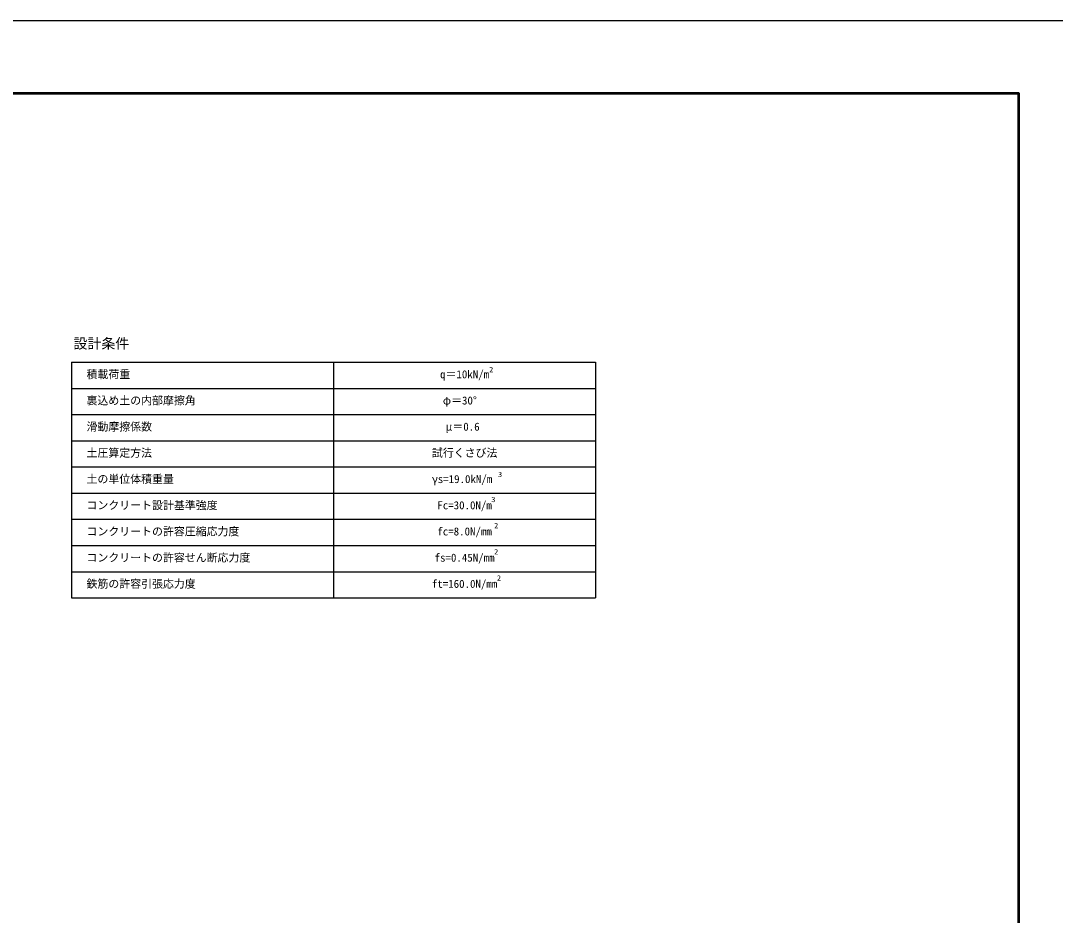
# Model space of a CAD drawing. Units: millimetres, scale not verified. Extents: x -42000 to 42000, y -14850 to 14850.
# Drawn here: x -14717 to -500, y 2553 to 14850 of the extents above; entities that cross this region are included whole.
import ezdxf
from ezdxf.enums import TextEntityAlignment as Align

# ---------------------------------------------------------------- set-up
doc = ezdxf.new("R2010")
doc.units = ezdxf.units.MM
doc.header["$LTSCALE"] = 50
for name, color, linetype, lineweight in [('0-2_Defpoints', 5, 'Continuous', 25), ('0-4_HYO', 3, 'Continuous', 25), ('0-8_TXT', 7, 'Continuous', 25), ('0-9_WAKU', 3, 'Continuous', 25)]:
    doc.layers.add(name, color=color, linetype=linetype, lineweight=lineweight)
doc.styles.add('ＭＳ ゴシック', font='')
doc.styles.get('ＭＳ ゴシック').set_extended_font_data('MS Gothic')

msp = doc.modelspace()

# ---------------------------------------------------------------- linework, layer by layer
at = {"layer": '0-2_Defpoints'}
msp.add_lwpolyline([(-42000, -14850), (0, -14850), (0, 14850), (-42000, 14850)], close=True, dxfattribs=at)
at = {"layer": '0-4_HYO'}
for p, q in [((-14016.4, 10156.3), (-6816.4, 10156.3)), ((-14016.4, 10156.3), (-14016.4, 6916.3)), ((-10416.4, 10156.3), (-10416.4, 6916.3)), ((-6816.4, 10156.3), (-6816.4, 6916.3)), ((-14016.4, 9796.3), (-6816.4, 9796.3)), ((-14016.4, 9436.3), (-6816.4, 9436.3)), ((-14016.4, 9076.3), (-6816.4, 9076.3)), ((-14016.4, 8716.3), (-6816.4, 8716.3)), ((-14016.4, 8356.3), (-6816.4, 8356.3)), ((-14016.4, 7996.3), (-6816.4, 7996.3)), ((-14016.4, 7636.3), (-6816.4, 7636.3)), ((-14016.4, 7276.3), (-6816.4, 7276.3)), ((-14016.4, 6916.3), (-6816.4, 6916.3))]:
    msp.add_line(p, q, dxfattribs=at)
at = {"layer": '0-9_WAKU', "lineweight": 50}
msp.add_lwpolyline([(-41000, -13850), (-1000, -13850), (-1000, 13850), (-41000, 13850)], close=True, dxfattribs=at)

# ---------------------------------------------------------------- texts
at = {"layer": '0-8_TXT', "style": 'ＭＳ ゴシック'}
for s, height, p in [('設計条件', 140.8, (-13992.4, 10300.31)), ('積載荷重', 110, (-13812.14, 9901.3)), ('q＝10kN/m', 110, (-8953.9, 9901.3)), ('2', 73.31, (-8279.66, 9996.02)), ('裏込め土の内部摩擦角', 110, (-13812.14, 9541.3)), ('φ＝30°', 110, (-8916.4, 9541.3)), ('滑動摩擦係数', 110, (-13812.14, 9181.3)), ('μ＝0.6', 110, (-8878.9, 9181.3)), ('土圧算定方法', 110, (-13812.14, 8821.3)), ('試行くさび法', 110, (-9066.4, 8821.3)), ('土の単位体積重量', 110, (-13812.14, 8461.3)), ('γs=19.0kN/m', 110, (-9066.4, 8461.3)), ('3', 73.31, (-8157.49, 8554.42)), ('コンクリート設計基準強度', 110, (-13812.14, 8101.3)), ('Fc=30.0N/m', 110, (-8991.4, 8101.3)), ('3', 73.31, (-8250.81, 8210.72)), ('コンクリートの許容圧縮応力度', 110, (-13812.14, 7741.3)), ('fc=8.0N/mm', 110, (-8991.4, 7741.3)), ('2', 73.31, (-8211.25, 7850.72)), ('コンクリートの許容せん断応力度', 110, (-13812.14, 7381.3)), ('2', 73.31, (-8211.25, 7490.72)), ('fs=0.45N/mm', 110, (-9028.9, 7381.3)), ('鉄筋の許容引張応力度', 110, (-13812.14, 7021.3)), ('ft=160.0N/mm', 110, (-9066.4, 7021.3)), ('2', 73.31, (-8173.65, 7130.72))]:
    msp.add_text(s, height=height, dxfattribs=at).set_placement(p, align=Align.BOTTOM_LEFT)

doc.saveas('drawing.dxf')
